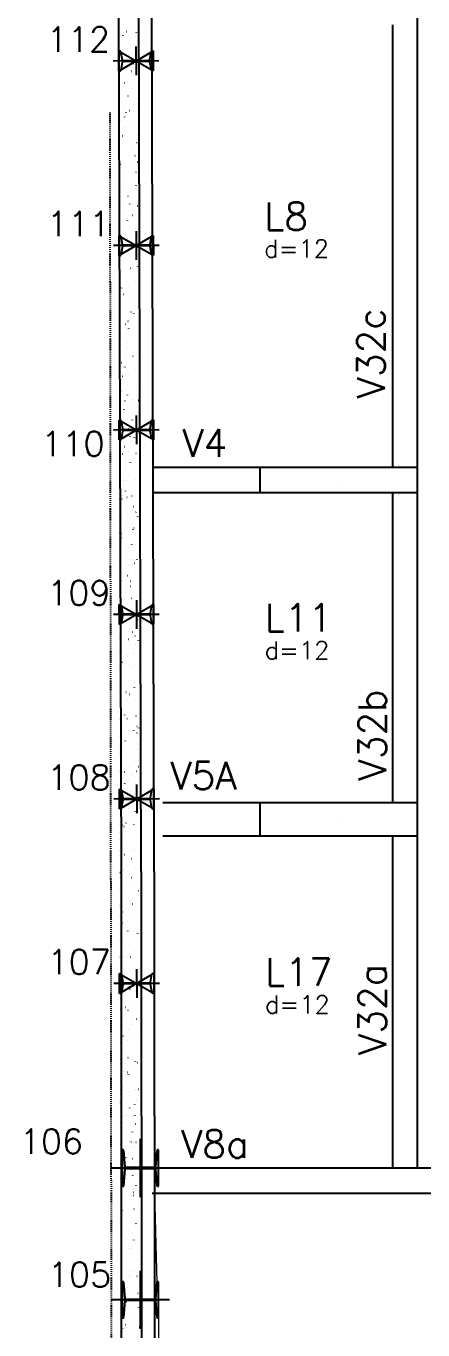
# Model space of a CAD drawing. Extents: x -40810 to 33675, y -2018 to 21213.
# Drawn here: x -11202 to -10900, y 11669 to 12658 of the extents above; entities that cross this region are included whole.
import ezdxf

# ---------------------------------------------------------------- set-up
doc = ezdxf.new("R2010")
doc.units = 0
doc.linetypes.add('ESTILO_TQS_0003', pattern=[1.5, 0.5, -0.4, 0.1, -0.5])
doc.layers.get('0').update_dxf_attribs({"color": 1, "lineweight": 9})
for name, color, linetype in [('1', 5, 'Continuous'), ('10', 7, 'Continuous'), ('13', 7, 'Continuous'), ('19', 5, 'Continuous'), ('24', 5, 'ESTILO_TQS_0003'), ('242', 3, 'Continuous'), ('3', 2, 'Continuous'), ('49', 20, 'Continuous'), ('51', 6, 'Continuous'), ('52', 21, 'Continuous'), ('8', 5, 'Continuous')]:
    doc.layers.add(name, color=color, linetype=linetype)
doc.styles.get("Standard").update_dxf_attribs({"font": 'romans.shx', "width": 0.8})

# ---------------------------------------------------------------- blocks, each defined once
blk = doc.blocks.new('_H9EFD498501-010')
for p, q in [((187.684765, 4143.407981), (187.684765, 4143.407981)), ((187.684765, 4143.407981), (187.684765, 4143.407981)), ((187.684765, 4143.407981), (187.684765, 4143.407981)), ((187.697225, 4135.731885), (187.697225, 4135.731885)), ((187.697225, 4135.731885), (187.697225, 4135.731885)), ((187.697225, 4135.731885), (187.697225, 4135.731885)), ((189.331765, 4139.299527), (189.341555, 4139.373885)), ((191.245375, 4139.195647), (191.291032, 4139.255148)), ((193.642373, 4142.319475), (193.68803, 4142.378977)), ((194.09123, 4143.687693), (194.166158, 4143.690965)), ((195.964445, 4143.76948), (196.039374, 4143.772751)), ((196.624915, 4137.711106), (196.698137, 4137.727339)), ((200.286025, 4138.522755), (200.359247, 4138.538988)), ((201.475152, 4141.498308), (201.484942, 4141.572666)), ((187.699105, 4134.574058), (187.699105, 4134.574058)), ((187.699105, 4134.574058), (187.699105, 4134.574058)), ((187.711412, 4126.991726), (187.711412, 4126.991726)), ((187.711412, 4126.991726), (187.711412, 4126.991726)), ((199.884364, 4129.415073), (199.894154, 4129.489432)), ((187.717396, 4123.305271), (187.717396, 4123.305271)), ((187.717396, 4123.305271), (187.717396, 4123.305271)), ((187.718142, 4122.845965), (187.718142, 4122.845965)), ((187.718142, 4122.845965), (187.718142, 4122.845965)), ((193.518206, 4123.55854), (193.593134, 4123.561811)), ((196.980802, 4124.899447), (197.054024, 4124.91568)), ((198.220155, 4116.774151), (198.229945, 4116.84851)), ((199.223404, 4117.967127), (199.269061, 4118.026629)), ((187.739059, 4109.960044), (187.739059, 4109.960044)), ((187.739059, 4109.960044), (187.739059, 4109.960044)), ((187.739059, 4109.960044), (187.739059, 4109.960044)), ((190.571382, 4106.691593), (190.617039, 4106.751095)), ((196.826406, 4114.843299), (196.872063, 4114.9028)), ((197.702799, 4112.168952), (197.776021, 4112.185185)), ((201.363909, 4112.980601), (201.437131, 4112.996834)), ((187.750028, 4103.202561), (187.750028, 4103.202561)), ((187.750028, 4103.202561), (187.750028, 4103.202561)), ((187.750028, 4103.202561), (187.750028, 4103.202561)), ((187.750332, 4103.015129), (187.750332, 4103.015129)), ((187.759976, 4097.074124), (187.759976, 4097.074124)), ((187.759976, 4097.074124), (187.759976, 4097.074124)), ((192.345753, 4103.403215), (192.420681, 4103.406486)), ((194.218968, 4103.485001), (194.293897, 4103.488273)), ((196.732157, 4105.47168), (196.741946, 4105.546038)), ((198.058686, 4099.357293), (198.131908, 4099.373526)), ((195.141369, 4093.388446), (195.151158, 4093.462804)), ((198.780683, 4086.626798), (198.853906, 4086.643031)), ((202.407437, 4090.490951), (202.453094, 4090.550452)), ((202.441793, 4087.438447), (202.515016, 4087.45468)), ((187.780893, 4084.188203), (187.780893, 4084.188203)), ((187.780893, 4084.188203), (187.780893, 4084.188203)), ((187.780893, 4084.188203), (187.780893, 4084.188203)), ((187.782659, 4083.099851), (187.782659, 4083.099851)), ((187.782659, 4083.099851), (187.782659, 4083.099851)), ((191.772729, 4083.274061), (191.847657, 4083.277333)), ((192.408531, 4077.460122), (192.454188, 4077.519624)), ((193.47716, 4080.747524), (193.486949, 4080.821882)), ((196.152414, 4082.339245), (196.198071, 4082.398747)), ((201.888092, 4083.715708), (201.963021, 4083.718979)), ((187.80156, 4071.4562), (187.80156, 4071.4562)), ((187.80156, 4071.4562), (187.80156, 4071.4562)), ((187.801809, 4071.302283), (187.801809, 4071.302283)), ((187.801809, 4071.302283), (187.801809, 4071.302283)), ((190.011533, 4074.336293), (190.05719, 4074.395795)), ((191.989161, 4069.445052), (191.99895, 4069.519411)), ((199.13657, 4073.815138), (199.209792, 4073.831371)), ((187.815291, 4062.997141), (187.815291, 4062.997141)), ((187.815291, 4062.997141), (187.815291, 4062.997141)), ((187.815291, 4062.997141), (187.815291, 4062.997141)), ((187.822726, 4058.416362), (187.822726, 4058.416362)), ((187.822726, 4058.416362), (187.822726, 4058.416362)), ((187.822726, 4058.416362), (187.822726, 4058.416362)), ((190.398373, 4057.361818), (190.408163, 4057.436177)), ((190.600276, 4063.118736), (190.675204, 4063.122008)), ((192.473491, 4063.200523), (192.54842, 4063.203794)), ((199.858568, 4061.084644), (199.93179, 4061.100877)), ((201.315068, 4063.586554), (201.389997, 4063.589826)), ((201.733445, 4057.986897), (201.779102, 4058.046399)), ((202.54176, 4059.560599), (202.551549, 4059.634957)), ((195.592564, 4049.983945), (195.638221, 4050.043447)), ((197.989562, 4053.107774), (198.035219, 4053.167276)), ((200.214454, 4048.272984), (200.287676, 4048.289217)), ((200.950972, 4047.477365), (200.960761, 4047.551723)), ((187.843643, 4045.530442), (187.843643, 4045.530442)), ((187.843643, 4045.530442), (187.843643, 4045.530442)), ((187.847922, 4042.894431), (187.847922, 4042.894431)), ((187.847922, 4042.894431), (187.847922, 4042.894431)), ((187.852787, 4039.897272), (187.852787, 4039.897272)), ((187.855787, 4038.048962), (187.855787, 4038.048962)), ((188.734164, 4044.720896), (188.743954, 4044.795255)), ((189.33754, 4041.83224), (189.383198, 4041.891741)), ((190.027252, 4042.989583), (190.10218, 4042.992854)), ((200.142615, 4043.431229), (200.217544, 4043.434501)), ((202.01583, 4043.513016), (202.090759, 4043.516287)), ((187.86456, 4032.644521), (187.86456, 4032.644521)), ((187.86456, 4032.644521), (187.86456, 4032.644521)), ((187.86456, 4032.644521), (187.86456, 4032.644521)), ((199.286763, 4034.836443), (199.296552, 4034.910801)), ((200.936452, 4035.54249), (201.009674, 4035.558723)), ((187.880553, 4022.791721), (187.880553, 4022.791721)), ((187.880553, 4022.791721), (187.880553, 4022.791721)), ((187.880553, 4022.791721), (187.880553, 4022.791721)), ((187.885477, 4019.7586), (187.885477, 4019.7586)), ((188.112342, 4019.808895), (188.185564, 4019.825128)), ((188.854799, 4022.834258), (188.929727, 4022.837529)), ((190.728014, 4022.916044), (190.802943, 4022.919316)), ((194.918572, 4017.479892), (194.964229, 4017.539393)), ((197.798764, 4023.533971), (197.808554, 4023.60833)), ((199.569591, 4023.302076), (199.644519, 4023.305347)), ((201.173595, 4025.631597), (201.219253, 4025.691099)), ((201.292338, 4022.73083), (201.36556, 4022.747063)), ((187.904015, 4008.338343), (187.904015, 4008.338343)), ((187.904015, 4008.338343), (187.904015, 4008.338343)), ((187.906394, 4006.87268), (187.906394, 4006.87268)), ((187.906394, 4006.87268), (187.906394, 4006.87268)), ((187.906394, 4006.87268), (187.906394, 4006.87268)), ((188.777691, 4009.47694), (188.823348, 4009.536442)), ((191.174689, 4012.600769), (191.220346, 4012.66027)), ((196.207976, 4011.450737), (196.217766, 4011.525095)), ((202.014336, 4010.000335), (202.087558, 4010.016568)), ((187.913185, 4002.689011), (187.913185, 4002.689011)), ((187.913185, 4002.689011), (187.913185, 4002.689011)), ((188.281775, 4002.705104), (188.356703, 4002.708376)), ((194.543767, 3998.809815), (194.553557, 3998.884173)), ((198.397138, 4003.146751), (198.472067, 4003.150022)), ((200.270353, 4003.228537), (200.345282, 4003.231808)), ((202.370222, 3997.188676), (202.443445, 3997.204909)), ((187.927311, 3993.986759), (187.927311, 3993.986759)), ((189.190226, 3994.266741), (189.263448, 3994.282974)), ((193.055769, 3987.507344), (193.065558, 3987.581702)), ((196.75572, 3988.248421), (196.801377, 3988.307922)), ((200.499603, 3993.127544), (200.54526, 3993.187045)), ((187.945816, 3982.586301), (187.945816, 3982.586301)), ((187.948227, 3981.100839), (187.948227, 3981.100839)), ((187.948227, 3981.100839), (187.948227, 3981.100839)), ((187.948227, 3981.100839), (187.948227, 3981.100839)), ((188.982537, 3982.631566), (189.057466, 3982.634837)), ((194.358722, 3985.124592), (194.404379, 3985.184094)), ((197.824114, 3983.017597), (197.899042, 3983.020869)), ((187.955242, 3976.779414), (187.955242, 3976.779414)), ((187.969144, 3968.214918), (187.969144, 3968.214918)), ((188.103698, 3976.972886), (188.149356, 3977.032388)), ((190.26811, 3968.724587), (190.341333, 3968.74082)), ((191.464981, 3975.424109), (191.47477, 3975.498468)), ((187.978448, 3962.483591), (187.978448, 3962.483591)), ((187.978448, 3962.483591), (187.978448, 3962.483591)), ((187.978448, 3962.483591), (187.978448, 3962.483591)), ((189.800772, 3962.783187), (189.810561, 3962.857546)), ((196.651661, 3962.862272), (196.726589, 3962.865544)), ((198.524876, 3962.944058), (198.599805, 3962.94733)), ((199.939753, 3960.772244), (199.985411, 3960.831746)), ((202.01758, 3965.539656), (202.027369, 3965.614014)), ((202.336752, 3963.896073), (202.382409, 3963.955574)), ((187.990061, 3955.328998), (187.990061, 3955.328998)), ((187.990061, 3955.328998), (187.990061, 3955.328998)), ((187.990061, 3955.328998), (187.990061, 3955.328998)), ((188.000162, 3949.106199), (188.000162, 3949.106199)), ((188.000162, 3949.106199), (188.000162, 3949.106199)), ((188.000162, 3949.106199), (188.000162, 3949.106199)), ((188.312773, 3951.480716), (188.322563, 3951.555074)), ((189.940847, 3947.741415), (189.986504, 3947.800917)), ((193.68473, 3952.620538), (193.730387, 3952.68004)), ((200.353371, 3952.898734), (200.36316, 3952.973092)), ((188.00647, 3945.220486), (188.00647, 3945.220486)), ((188.00647, 3945.220486), (188.00647, 3945.220486)), ((188.00647, 3945.220486), (188.00647, 3945.220486)), ((188.010978, 3942.443077), (188.010978, 3942.443077)), ((188.011079, 3942.380881), (188.011079, 3942.380881)), ((188.011079, 3942.380881), (188.011079, 3942.380881)), ((191.345995, 3943.182433), (191.419217, 3943.198666)), ((196.078637, 3942.733119), (196.153565, 3942.73639)), ((198.865372, 3941.596263), (198.875162, 3941.670621)), ((188.031895, 3929.557157), (188.031895, 3929.557157)), ((188.031895, 3929.557157), (188.031895, 3929.557157)), ((188.040771, 3929.559125), (188.113993, 3929.575358)), ((197.274584, 3929.513028), (197.284374, 3929.587387)), ((199.265761, 3928.268191), (199.311418, 3928.327692)), ((188.04371, 3922.278171), (188.04371, 3922.278171)), ((188.04371, 3922.278171), (188.04371, 3922.278171)), ((188.04371, 3922.278171), (188.04371, 3922.278171)), ((193.12488, 3920.265239), (193.170537, 3920.32474)), ((194.906184, 3922.577794), (194.981112, 3922.581065)), ((195.521878, 3923.389067), (195.567535, 3923.448569)), ((196.779399, 3922.65958), (196.854328, 3922.662851)), ((188.052812, 3916.671236), (188.052812, 3916.671236)), ((188.052812, 3916.671236), (188.052812, 3916.671236)), ((188.052812, 3916.671236), (188.052812, 3916.671236)), ((188.057697, 3913.661557), (188.057697, 3913.661557)), ((188.057697, 3913.661557), (188.057697, 3913.661557)), ((188.762769, 3916.82863), (188.835991, 3916.844863)), ((192.423879, 3917.640278), (192.497101, 3917.656511)), ((195.610375, 3916.872106), (195.620165, 3916.946465)), ((188.073729, 3903.785316), (188.073729, 3903.785316)), ((188.073729, 3903.785316), (188.073729, 3903.785316)), ((188.076342, 3902.175462), (188.076342, 3902.175462)), ((188.076342, 3902.175462), (188.076342, 3902.175462)), ((189.118655, 3904.01697), (189.191878, 3904.033203)), ((194.122377, 3905.569635), (194.132166, 3905.643993)), ((194.33316, 3902.44864), (194.408088, 3902.451912)), ((201.10291, 3899.03672), (201.148567, 3899.096221)), ((188.094645, 3890.899395), (188.094645, 3890.899395)), ((188.094645, 3890.899395), (188.094645, 3890.899395)), ((188.094645, 3890.899395), (188.094645, 3890.899395)), ((189.840653, 3891.286476), (189.913875, 3891.302709)), ((192.531589, 3893.486401), (192.541378, 3893.560759)), ((193.501763, 3892.098124), (193.574985, 3892.114357)), ((198.705912, 3895.912891), (198.751569, 3895.972392)), ((188.108925, 3882.102629), (188.108925, 3882.102629)), ((188.108925, 3882.102629), (188.108925, 3882.102629)), ((188.108925, 3882.102629), (188.108925, 3882.102629)), ((188.108973, 3882.072752), (188.108973, 3882.072752)), ((188.108973, 3882.072752), (188.108973, 3882.072752)), ((188.108973, 3882.072752), (188.108973, 3882.072752)), ((188.707005, 3882.882062), (188.752662, 3882.941564)), ((190.196539, 3878.474816), (190.269762, 3878.491049)), ((190.86738, 3880.845479), (190.877169, 3880.919837)), ((192.450888, 3887.761185), (192.496545, 3887.820687)), ((193.160707, 3882.293315), (193.235635, 3882.296586)), ((195.033922, 3882.375101), (195.108851, 3882.378373)), ((188.115562, 3878.013475), (188.115562, 3878.013475)), ((188.115562, 3878.013475), (188.115562, 3878.013475)), ((189.379381, 3869.543007), (189.389171, 3869.617366)), ((201.419979, 3870.961025), (201.429768, 3871.035384)), ((188.136479, 3865.127554), (188.136479, 3865.127554)), ((188.136479, 3865.127554), (188.136479, 3865.127554)), ((188.136479, 3865.127554), (188.136479, 3865.127554)), ((188.141605, 3861.970042), (188.141605, 3861.970042)), ((188.141605, 3861.970042), (188.141605, 3861.970042)), ((188.144537, 3860.163435), (188.144537, 3860.163435)), ((188.144537, 3860.163435), (188.144537, 3860.163435)), ((188.144537, 3860.163435), (188.144537, 3860.163435)), ((190.918537, 3865.744321), (190.991759, 3865.760554)), ((192.587683, 3862.164162), (192.662611, 3862.167433)), ((194.288036, 3858.529714), (194.333694, 3858.589216)), ((194.579647, 3866.55597), (194.652869, 3866.572203)), ((198.031919, 3863.408837), (198.077576, 3863.468339)), ((199.93198, 3859.658554), (199.94177, 3859.732912)), ((202.703046, 3862.605808), (202.777975, 3862.609079)), ((188.157396, 3852.241634), (188.157396, 3852.241634)), ((188.157396, 3852.241634), (188.157396, 3852.241634)), ((188.160152, 3850.5437), (188.160152, 3850.5437)), ((188.160152, 3850.5437), (188.160152, 3850.5437)), ((191.274424, 3852.932662), (191.347646, 3852.948895)), ((191.891038, 3855.405885), (191.936695, 3855.465387)), ((188.174236, 3841.867332), (188.174236, 3841.867332)), ((188.174236, 3841.867332), (188.174236, 3841.867332)), ((188.174236, 3841.867332), (188.174236, 3841.867332)), ((188.178313, 3839.355713), (188.178313, 3839.355713)), ((188.178313, 3839.355713), (188.178313, 3839.355713)), ((188.178313, 3839.355713), (188.178313, 3839.355713)), ((191.41523, 3842.008836), (191.490158, 3842.012108)), ((191.996421, 3840.202167), (192.069643, 3840.2184)), ((193.288445, 3842.090623), (193.363374, 3842.093894)), ((195.657531, 3841.013816), (195.730753, 3841.030049)), ((198.341192, 3847.57532), (198.350982, 3847.649678)), ((202.130022, 3842.476654), (202.204951, 3842.479926)), ((196.676983, 3834.934398), (196.686773, 3835.008756)), ((197.47207, 3831.053537), (197.517727, 3831.113039)), ((199.869068, 3834.177366), (199.914725, 3834.236868)), ((188.19923, 3826.469792), (188.19923, 3826.469792)), ((188.19923, 3826.469792), (188.19923, 3826.469792)), ((188.206867, 3821.764622), (188.206867, 3821.764622)), ((188.206867, 3821.764622), (188.206867, 3821.764622)), ((188.21138, 3818.984771), (188.21138, 3818.984771)), ((190.842206, 3821.879683), (190.917134, 3821.882954)), ((191.217046, 3822.901832), (191.262703, 3822.961333)), ((192.352308, 3827.390508), (192.42553, 3827.406741)), ((195.188985, 3823.631926), (195.198774, 3823.706285)), ((200.957569, 3822.321329), (201.032498, 3822.324601)), ((202.830784, 3822.403116), (202.905713, 3822.406387)), ((188.220147, 3813.583872), (188.220147, 3813.583872)), ((188.220147, 3813.583872), (188.220147, 3813.583872)), ((188.220147, 3813.583872), (188.220147, 3813.583872)), ((193.074305, 3814.660013), (193.147528, 3814.676246)), ((193.598197, 3811.548692), (193.607986, 3811.62305)), ((196.735415, 3815.471662), (196.808638, 3815.487895)), ((188.239499, 3801.661912), (188.239499, 3801.661912)), ((188.239499, 3801.661912), (188.239499, 3801.661912)), ((188.239499, 3801.661912), (188.239499, 3801.661912)), ((188.241063, 3800.697951), (188.241063, 3800.697951)), ((188.241063, 3800.697951), (188.241063, 3800.697951)), ((189.669753, 3801.724358), (189.744681, 3801.727629)), ((191.542968, 3801.806144), (191.617897, 3801.809416)), ((193.430192, 3801.848353), (193.503414, 3801.864586)), ((200.384545, 3802.192176), (200.459474, 3802.195447)), ((203.053101, 3806.701189), (203.05687, 3806.706102)), ((190.657196, 3790.546532), (190.702853, 3790.606034)), ((191.933988, 3798.90777), (191.943777, 3798.982128)), ((193.054194, 3793.670361), (193.099852, 3793.729862)), ((196.798077, 3798.549484), (196.843734, 3798.608985)), ((197.8133, 3789.929507), (197.886522, 3789.94574)), ((188.26198, 3787.812031), (188.26198, 3787.812031)), ((188.26198, 3787.812031), (188.26198, 3787.812031)), ((188.26198, 3787.812031), (188.26198, 3787.812031)), ((188.262607, 3787.425843), (188.262607, 3787.425843)), ((188.262607, 3787.425843), (188.262607, 3787.425843)), ((188.27213, 3781.559202), (188.27213, 3781.559202)), ((188.27213, 3781.559202), (188.27213, 3781.559202)), ((189.096729, 3781.595204), (189.171657, 3781.598476)), ((190.445989, 3787.605299), (190.455779, 3787.679657)), ((194.15219, 3789.117859), (194.225412, 3789.134092)), ((199.212092, 3782.036851), (199.287021, 3782.040122)), ((201.085307, 3782.118637), (201.160236, 3782.121909)), ((202.486587, 3789.023317), (202.496376, 3789.097675)), ((188.282897, 3774.92611), (188.282897, 3774.92611)), ((188.282897, 3774.92611), (188.282897, 3774.92611)), ((188.288912, 3771.220671), (188.288912, 3771.220671)), ((188.288912, 3771.220671), (188.288912, 3771.220671)), ((188.855201, 3775.522064), (188.864991, 3775.596423)), ((194.508076, 3776.306199), (194.581298, 3776.322432)), ((200.998588, 3777.720845), (201.008377, 3777.795204)), ((202.379109, 3774.197136), (202.424766, 3774.256637)), ((188.303814, 3762.04019), (188.303814, 3762.04019)), ((188.303814, 3762.04019), (188.303814, 3762.04019)), ((188.303814, 3762.04019), (188.303814, 3762.04019)), ((188.304762, 3761.456492), (188.304762, 3761.456492)), ((189.797491, 3761.521666), (189.87242, 3761.524937)), ((195.230074, 3763.575705), (195.303296, 3763.591938)), ((196.238228, 3766.194184), (196.283885, 3766.253686)), ((198.635226, 3769.318013), (198.680883, 3769.377514)), ((198.639068, 3761.907697), (198.713996, 3761.910969)), ((198.891184, 3764.387353), (198.964406, 3764.403586)), ((199.4078, 3765.637611), (199.417589, 3765.711969)), ((188.313835, 3755.866914), (188.313835, 3755.866914)), ((189.983204, 3758.042478), (190.028861, 3758.10198)), ((195.58596, 3750.764045), (195.659182, 3750.780278)), ((197.743591, 3752.996689), (197.753381, 3753.071047)), ((188.324731, 3749.154269), (188.324731, 3749.154269)), ((188.324731, 3749.154269), (188.324731, 3749.154269)), ((188.337393, 3741.353782), (188.337393, 3741.353782)), ((188.337393, 3741.353782), (188.337393, 3741.353782)), ((188.337393, 3741.353782), (188.337393, 3741.353782)), ((196.255592, 3741.694218), (196.265382, 3741.768576)), ((197.466615, 3741.752372), (197.541543, 3741.755644)), ((199.33983, 3741.834159), (199.414759, 3741.83743)), ((201.819259, 3741.841836), (201.864916, 3741.901338)), ((188.345648, 3736.268349), (188.345648, 3736.268349)), ((188.345648, 3736.268349), (188.345648, 3736.268349)), ((188.345648, 3736.268349), (188.345648, 3736.268349)), ((195.564235, 3733.690131), (195.609892, 3733.749632)), ((196.307958, 3738.03355), (196.38118, 3738.049783)), ((199.969068, 3738.845199), (200.04229, 3738.861432)), ((188.365062, 3724.307986), (188.365062, 3724.307986)), ((188.365062, 3724.307986), (188.365062, 3724.307986)), ((188.366565, 3723.382428), (188.366565, 3723.382428)), ((188.366565, 3723.382428), (188.366565, 3723.382428)), ((188.370024, 3721.251072), (188.370024, 3721.251072)), ((188.370024, 3721.251072), (188.370024, 3721.251072)), ((189.423354, 3725.687179), (189.469012, 3725.74668)), ((191.820353, 3728.811007), (191.86601, 3728.870509)), ((194.664804, 3729.610983), (194.674594, 3729.685342)), ((196.663844, 3725.221891), (196.737067, 3725.238124)), ((196.893591, 3721.623219), (196.968519, 3721.62649)), ((188.387482, 3710.496508), (188.387482, 3710.496508)), ((188.387482, 3710.496508), (188.387482, 3710.496508)), ((188.387482, 3710.496508), (188.387482, 3710.496508)), ((193.000596, 3716.970061), (193.010385, 3717.04442)), ((197.385842, 3712.491396), (197.459064, 3712.507629)), ((201.046952, 3713.303045), (201.120174, 3713.319278)), ((188.402656, 3701.148362), (188.402656, 3701.148362)), ((188.402656, 3701.148362), (188.402656, 3701.148362)), ((188.402656, 3701.148362), (188.402656, 3701.148362)), ((191.512597, 3705.66759), (191.522386, 3705.741948)), ((195.004386, 3701.334831), (195.050043, 3701.394332)), ((195.721138, 3701.467894), (195.796066, 3701.471165)), ((197.401384, 3704.458659), (197.447041, 3704.518161)), ((197.594353, 3701.54968), (197.669282, 3701.552952)), ((201.145267, 3709.337783), (201.190924, 3709.397284)), ((188.408398, 3697.610587), (188.408398, 3697.610587)), ((188.408398, 3697.610587), (188.408398, 3697.610587)), ((188.41629, 3692.749057), (188.41629, 3692.749057)), ((188.749362, 3693.183125), (188.795019, 3693.242627)), ((189.921809, 3693.584356), (189.931598, 3693.658714)), ((197.741729, 3699.679737), (197.814951, 3699.69597)), ((202.065196, 3695.783136), (202.074985, 3695.857495)), ((188.429315, 3684.724667), (188.429315, 3684.724667)), ((188.429315, 3684.724667), (188.429315, 3684.724667)), ((188.429315, 3684.724667), (188.429315, 3684.724667)), ((188.433287, 3682.277908), (188.433287, 3682.277908)), ((188.433287, 3682.277908), (188.433287, 3682.277908)), ((188.435287, 3681.045652), (188.435287, 3681.045652)), ((188.435287, 3681.045652), (188.435287, 3681.045652)), ((195.148114, 3681.33874), (195.223042, 3681.342012)), ((198.463726, 3686.949242), (198.536948, 3686.965475)), ((200.474408, 3683.699902), (200.484197, 3683.774261)), ((202.124836, 3687.760891), (202.198058, 3687.777123)), ((188.450232, 3671.838746), (188.450232, 3671.838746)), ((188.450232, 3671.838746), (188.450232, 3671.838746)), ((198.810199, 3671.05898), (198.819988, 3671.133339)), ((198.819613, 3674.137582), (198.892835, 3674.153815)), ((200.585417, 3676.982483), (200.631074, 3677.041984)), ((202.982415, 3680.106312), (203.028072, 3680.165813)), ((188.467517, 3661.190128), (188.467517, 3661.190128)), ((188.467517, 3661.190128), (188.467517, 3661.190128)), ((188.467517, 3661.190128), (188.467517, 3661.190128)), ((188.467919, 3660.942942), (188.467919, 3660.942942)), ((188.467919, 3660.942942), (188.467919, 3660.942942)), ((188.467919, 3660.942942), (188.467919, 3660.942942)), ((190.586511, 3663.951654), (190.632168, 3664.011156)), ((193.975661, 3661.183415), (194.050589, 3661.186687)), ((194.330393, 3668.830777), (194.37605, 3668.890279)), ((195.848876, 3661.265202), (195.923805, 3661.268473)), ((199.54161, 3661.407088), (199.614832, 3661.423321)), ((203.20272, 3662.218736), (203.25298, 3662.229879)), ((188.471149, 3658.952826), (188.471149, 3658.952826)), ((188.471149, 3658.952826), (188.471149, 3658.952826)), ((188.471149, 3658.952826), (188.471149, 3658.952826)), ((197.3222, 3659.756509), (197.33199, 3659.830867)), ((188.492066, 3646.066905), (188.492066, 3646.066905)), ((188.492066, 3646.066905), (188.492066, 3646.066905)), ((188.50055, 3640.840232), (188.50055, 3640.840232)), ((188.50055, 3640.840232), (188.50055, 3640.840232)), ((193.402637, 3641.054262), (193.477565, 3641.057533)), ((195.731412, 3647.673275), (195.741202, 3647.747633)), ((199.897497, 3648.595428), (199.970719, 3648.611661)), ((199.911425, 3644.478429), (199.957082, 3644.537931)), ((188.512983, 3633.180984), (188.512983, 3633.180984)), ((188.512983, 3633.180984), (188.512983, 3633.180984)), ((188.512983, 3633.180984), (188.512983, 3633.180984)), ((193.770544, 3636.475477), (193.816201, 3636.534979)), ((194.067203, 3635.032353), (194.076993, 3635.106711)), ((196.167542, 3639.599306), (196.213199, 3639.658808)), ((200.619494, 3635.864934), (200.692717, 3635.881167)), ((188.518745, 3629.6312), (188.518745, 3629.6312)), ((188.518745, 3629.6312), (188.518745, 3629.6312)), ((192.579205, 3623.729881), (192.588994, 3623.80424)), ((200.975381, 3623.053274), (201.048603, 3623.069507)), ((202.944976, 3621.366755), (203.019905, 3621.370026)), ((188.533181, 3620.737522), (188.533181, 3620.737522)), ((188.533181, 3620.737522), (188.533181, 3620.737522)), ((188.533181, 3620.737522), (188.533181, 3620.737522)), ((188.5339, 3620.295064), (188.5339, 3620.295064)), ((188.5339, 3620.295064), (188.5339, 3620.295064)), ((190.988417, 3611.646647), (190.998206, 3611.721005)), ((192.230184, 3620.898937), (192.305112, 3620.902208)), ((194.103399, 3620.980723), (194.178328, 3620.983994)), ((199.351575, 3612.123129), (199.397232, 3612.182631)), ((201.748573, 3615.246958), (201.79423, 3615.30646)), ((203.131804, 3613.845428), (203.141593, 3613.919786)), ((188.554816, 3607.409143), (188.554816, 3607.409143)), ((188.554816, 3607.409143), (188.554816, 3607.409143)), ((188.554816, 3607.409143), (188.554816, 3607.409143)), ((193.096551, 3603.971424), (193.142209, 3604.030925)), ((201.541016, 3601.762194), (201.550805, 3601.836552)), ((201.697379, 3610.322779), (201.770601, 3610.339012)), ((201.772523, 3601.211429), (201.847452, 3601.214701)), ((188.565813, 3600.634812), (188.565813, 3600.634812)), ((188.565813, 3600.634812), (188.565813, 3600.634812)), ((188.569972, 3598.072271), (188.569972, 3598.072271)), ((188.569972, 3598.072271), (188.569972, 3598.072271)), ((188.569972, 3598.072271), (188.569972, 3598.072271)), ((188.575733, 3594.523223), (188.575733, 3594.523223)), ((188.577662, 3593.335144), (188.577662, 3593.335144)), ((188.873269, 3594.589185), (188.946491, 3594.605418)), ((189.324208, 3599.005725), (189.333997, 3599.080083)), ((189.352669, 3599.092301), (189.398326, 3599.151802)), ((191.65716, 3600.769783), (191.732088, 3600.773055)), ((202.053265, 3597.51112), (202.126487, 3597.527353)), ((188.59665, 3581.637302), (188.59665, 3581.637302)), ((188.59665, 3581.637302), (188.59665, 3581.637302)), ((188.59665, 3581.637302), (188.59665, 3581.637302)), ((199.876807, 3589.121272), (199.886596, 3589.19563)), ((202.775263, 3584.780625), (202.848485, 3584.796858)), ((188.598444, 3580.532102), (188.598444, 3580.532102)), ((188.598444, 3580.532102), (188.598444, 3580.532102)), ((188.598444, 3580.532102), (188.598444, 3580.532102)), ((190.484707, 3580.614458), (190.559635, 3580.61773)), ((192.357922, 3580.696244), (192.432851, 3580.699516)), ((192.536702, 3571.616124), (192.582359, 3571.675626)), ((194.9337, 3574.739953), (194.979357, 3574.799454)), ((198.388808, 3577.8188), (198.398598, 3577.893158)), ((198.677583, 3579.619076), (198.72324, 3579.678577)), ((201.199499, 3581.082276), (201.274428, 3581.085547)), ((203.131149, 3571.968966), (203.204372, 3571.985199)), ((188.617567, 3568.751382), (188.617567, 3568.751382)), ((188.6212, 3566.513342), (188.6212, 3566.513342)), ((188.6212, 3566.513342), (188.6212, 3566.513342)), ((189.951153, 3569.047031), (190.024375, 3569.063264)), ((196.79802, 3565.735566), (196.80781, 3565.809924)), ((188.631075, 3560.429392), (188.631075, 3560.429392)), ((188.631075, 3560.429392), (188.631075, 3560.429392)), ((188.638484, 3555.865461), (188.638484, 3555.865461)), ((188.638484, 3555.865461), (188.638484, 3555.865461)), ((188.638484, 3555.865461), (188.638484, 3555.865461)), ((189.911683, 3560.485305), (189.986611, 3560.488576)), ((195.133811, 3553.094644), (195.143601, 3553.169002)), ((200.027046, 3560.926951), (200.101975, 3560.930222)), ((201.900261, 3561.008737), (201.97519, 3561.012009)), ((188.659401, 3542.979541), (188.659401, 3542.979541)), ((191.029037, 3543.504877), (191.10226, 3543.52111)), ((193.645813, 3541.792172), (193.655602, 3541.866531)), ((198.117733, 3547.263776), (198.16339, 3547.323278)), ((200.514731, 3550.387605), (200.560388, 3550.447106)), ((188.663707, 3540.326682), (188.663707, 3540.326682)), ((188.663707, 3540.326682), (188.663707, 3540.326682)), ((188.663707, 3540.326682), (188.663707, 3540.326682)), ((188.672427, 3534.954414), (188.672427, 3534.954414)), ((188.73923, 3540.32998), (188.814158, 3540.333251)), ((190.612445, 3540.411766), (190.687374, 3540.415037)), ((191.862709, 3539.11207), (191.908367, 3539.171572)), ((199.454022, 3540.797798), (199.528951, 3540.801069)), ((188.680318, 3530.09362), (188.680318, 3530.09362)), ((188.680318, 3530.09362), (188.680318, 3530.09362)), ((188.680318, 3530.09362), (188.680318, 3530.09362)), ((192.055025, 3529.708938), (192.064814, 3529.783297)), ((188.696338, 3520.223972), (188.696338, 3520.223972)), ((188.696338, 3520.223972), (188.696338, 3520.223972)), ((188.696338, 3520.223972), (188.696338, 3520.223972)), ((188.701234, 3517.2077), (188.701234, 3517.2077)), ((190.390816, 3517.068016), (190.400605, 3517.142375)), ((192.106922, 3517.962722), (192.180144, 3517.978955)), ((197.443741, 3514.759723), (197.489398, 3514.819224)), ((198.281569, 3520.642472), (198.356498, 3520.645744)), ((200.154784, 3520.724259), (200.229713, 3520.72753)), ((202.607624, 3519.824485), (202.617413, 3519.898843)), ((188.722037, 3504.392381), (188.722037, 3504.392381)), ((188.722037, 3504.392381), (188.722037, 3504.392381)), ((188.722037, 3504.392381), (188.722037, 3504.392381)), ((188.722151, 3504.321779), (188.722151, 3504.321779)), ((188.722151, 3504.321779), (188.722151, 3504.321779)), ((188.723655, 3503.395485), (188.723655, 3503.395485)), ((188.723655, 3503.395485), (188.723655, 3503.395485)), ((188.801698, 3504.339414), (188.87492, 3504.355647)), ((188.902817, 3505.765545), (188.912607, 3505.839903)), ((191.30286, 3506.756771), (191.348517, 3506.816272)), ((193.699858, 3509.880599), (193.745515, 3509.940101)), ((200.943415, 3507.183563), (200.953204, 3507.257921)), ((188.72897, 3500.121262), (188.72897, 3500.121262)), ((188.866968, 3500.127287), (188.941897, 3500.130559)), ((193.184806, 3492.420568), (193.258028, 3492.436801)), ((197.708545, 3500.513319), (197.783473, 3500.51659)), ((199.455416, 3495.881091), (199.465206, 3495.95545)), ((188.743068, 3491.435859), (188.743068, 3491.435859)), ((188.743068, 3491.435859), (188.743068, 3491.435859)), ((188.743068, 3491.435859), (188.743068, 3491.435859)), ((189.523696, 3491.60892), (189.596918, 3491.625153)), ((197.864628, 3483.797857), (197.874418, 3483.872215)), ((199.280889, 3485.528252), (199.326546, 3485.587753)), ((203.024772, 3490.407375), (203.070429, 3490.466876)), ((188.761601, 3480.018552), (188.761601, 3480.018552)), ((188.761601, 3480.018552), (188.761601, 3480.018552)), ((188.761601, 3480.018552), (188.761601, 3480.018552)), ((188.763985, 3478.549938), (188.763985, 3478.549938)), ((188.763985, 3478.549938), (188.763985, 3478.549938)), ((189.879582, 3478.79726), (189.952804, 3478.813493)), ((190.628868, 3474.252717), (190.674525, 3474.312219)), ((196.536092, 3480.357994), (196.61102, 3480.361265)), ((196.883891, 3482.404423), (196.929548, 3482.463924)), ((198.409307, 3480.43978), (198.484236, 3480.443052)), ((188.774882, 3471.836557), (188.774882, 3471.836557)), ((188.784902, 3465.664018), (188.784902, 3465.664018)), ((188.784902, 3465.664018), (188.784902, 3465.664018)), ((188.784902, 3465.664018), (188.784902, 3465.664018)), ((190.60158, 3466.066765), (190.674802, 3466.082998)), ((194.26269, 3466.878414), (194.335912, 3466.894647)), ((196.200419, 3471.156935), (196.210209, 3471.231294)), ((188.794232, 3459.915842), (188.794232, 3459.915842)), ((188.794232, 3459.915842), (188.794232, 3459.915842)), ((190.957466, 3453.255106), (191.030689, 3453.271339)), ((194.712421, 3459.854464), (194.72221, 3459.928822)), ((195.963068, 3460.22884), (196.037996, 3460.232112)), ((202.464923, 3458.052075), (202.51058, 3458.111576)), ((188.805819, 3452.778097), (188.805819, 3452.778097)), ((188.805819, 3452.778097), (188.805819, 3452.778097)), ((192.466016, 3445.021246), (192.511673, 3445.080748)), ((193.121633, 3447.771229), (193.131422, 3447.845588)), ((196.209899, 3449.900369), (196.255556, 3449.959871)), ((188.82611, 3440.277628), (188.82611, 3440.277628)), ((188.82611, 3440.277628), (188.82611, 3440.277628)), ((188.826736, 3439.892177), (188.826736, 3439.892177)), ((188.826736, 3439.892177), (188.826736, 3439.892177)), ((188.826736, 3439.892177), (188.826736, 3439.892177)), ((188.826864, 3439.813132), (188.826864, 3439.813132)), ((188.826864, 3439.813132), (188.826864, 3439.813132)), ((188.826864, 3439.813132), (188.826864, 3439.813132)), ((190.069018, 3441.897417), (190.114675, 3441.956919)), ((191.457424, 3435.130308), (191.467213, 3435.204666)), ((191.679464, 3440.524611), (191.752686, 3440.540844)), ((194.790615, 3440.073515), (194.865543, 3440.076787)), ((195.340574, 3441.33626), (195.413796, 3441.352493)), ((196.66383, 3440.155302), (196.738759, 3440.158573)), ((188.847652, 3427.006256), (188.847652, 3427.006256)), ((188.847652, 3427.006256), (188.847652, 3427.006256)), ((189.969425, 3423.827836), (189.979214, 3423.902194)), ((192.035351, 3427.712952), (192.108573, 3427.729185)), ((201.79093, 3425.548021), (201.836587, 3425.607523)), ((202.010022, 3425.245854), (202.019812, 3425.320212)), ((188.859495, 3419.710422), (188.859495, 3419.710422)), ((188.859495, 3419.710422), (188.859495, 3419.710422)), ((188.866412, 3415.449617), (188.866412, 3415.449617)), ((188.866412, 3415.449617), (188.866412, 3415.449617)), ((188.866412, 3415.449617), (188.866412, 3415.449617)), ((188.868569, 3414.120335), (188.868569, 3414.120335)), ((188.868569, 3414.120335), (188.868569, 3414.120335)), ((188.868569, 3414.120335), (188.868569, 3414.120335)), ((192.757348, 3414.982457), (192.83057, 3414.99869)), ((194.217591, 3419.944362), (194.292519, 3419.947633)), ((195.650049, 3417.545069), (195.695706, 3417.604571)), ((196.418458, 3415.794106), (196.49168, 3415.810338)), ((198.047047, 3420.668898), (198.092705, 3420.7284)), ((200.522024, 3413.943383), (200.531813, 3414.017741)), ((188.877337, 3408.718699), (188.877337, 3408.718699)), ((189.395026, 3409.393364), (189.440683, 3409.452865)), ((188.889486, 3401.234415), (188.889486, 3401.234415)), ((188.889486, 3401.234415), (188.889486, 3401.234415)), ((188.892127, 3399.607712), (188.892127, 3399.607712)), ((188.892127, 3399.607712), (188.892127, 3399.607712)), ((188.892127, 3399.607712), (188.892127, 3399.607712)), ((193.045138, 3399.789037), (193.120066, 3399.792308)), ((193.113235, 3402.170797), (193.186457, 3402.18703)), ((194.918353, 3399.870823), (194.993282, 3399.874095)), ((198.931236, 3401.860148), (198.941025, 3401.934507)), ((188.910403, 3388.348494), (188.910403, 3388.348494)), ((188.910403, 3388.348494), (188.910403, 3388.348494)), ((188.910403, 3388.348494), (188.910403, 3388.348494)), ((193.835232, 3389.440303), (193.908454, 3389.456536)), ((194.976057, 3385.041016), (195.021714, 3385.100517)), ((197.267027, 3389.219226), (197.276816, 3389.293585)), ((197.496342, 3390.251951), (197.569565, 3390.268184)), ((201.231081, 3393.192721), (201.276738, 3393.252223)), ((188.924758, 3379.505002), (188.924758, 3379.505002)), ((188.924758, 3379.505002), (188.924758, 3379.505002)), ((188.928565, 3377.159771), (188.928565, 3377.159771)), ((188.928565, 3377.159771), (188.928565, 3377.159771)), ((188.928565, 3377.159771), (188.928565, 3377.159771)), ((188.93132, 3375.462574), (188.93132, 3375.462574)), ((188.93132, 3375.462574), (188.93132, 3375.462574)), ((191.232174, 3380.161893), (191.277831, 3380.221394)), ((192.472114, 3379.659883), (192.547042, 3379.663155)), ((194.191119, 3376.628643), (194.264341, 3376.644876)), ((195.779028, 3377.916755), (195.788818, 3377.991113)), ((202.587477, 3380.10153), (202.662406, 3380.104801)), ((194.18824, 3365.833521), (194.19803, 3365.907879)), ((194.913116, 3363.898149), (194.986339, 3363.914382)), ((198.574226, 3364.709797), (198.647449, 3364.72603)), ((188.952237, 3362.576653), (188.952237, 3362.576653)), ((188.952237, 3362.576653), (188.952237, 3362.576653)), ((188.952237, 3362.576653), (188.952237, 3362.576653)), ((188.957389, 3359.402293), (188.957389, 3359.402293)), ((188.957389, 3359.402293), (188.957389, 3359.402293)), ((188.957389, 3359.402293), (188.957389, 3359.402293)), ((191.299661, 3359.504558), (191.374589, 3359.50783)), ((193.172876, 3359.586345), (193.247805, 3359.589616)), ((196.813205, 3355.809545), (196.858863, 3355.869046)), ((200.557088, 3360.688668), (200.602745, 3360.748169)), ((202.014453, 3359.972376), (202.089382, 3359.975648)), ((188.973154, 3349.690733), (188.973154, 3349.690733)), ((188.973154, 3349.690733), (188.973154, 3349.690733)), ((188.979792, 3345.600842), (188.979792, 3345.600842)), ((188.979792, 3345.600842), (188.979792, 3345.600842)), ((192.524031, 3353.192599), (192.533821, 3353.266957)), ((194.416207, 3352.685716), (194.461864, 3352.745218)), ((195.269003, 3351.086489), (195.342225, 3351.102722)), ((188.990021, 3339.299583), (188.990021, 3339.299583)), ((188.990021, 3339.299583), (188.990021, 3339.299583)), ((188.99407, 3336.804812), (188.99407, 3336.804812)), ((188.99407, 3336.804812), (188.99407, 3336.804812)), ((188.99407, 3336.804812), (188.99407, 3336.804812)), ((190.726637, 3339.375405), (190.801565, 3339.378676)), ((191.036033, 3341.890127), (191.045822, 3341.964486)), ((195.991001, 3338.355994), (196.064223, 3338.372227)), ((199.652111, 3339.167643), (199.725333, 3339.183876)), ((200.842, 3339.817051), (200.916929, 3339.820323)), ((202.715215, 3339.898837), (202.790144, 3339.902109)), ((203.07663, 3343.308145), (203.08642, 3343.382504)), ((189.010786, 3326.506853), (189.010786, 3326.506853)), ((189.010786, 3326.506853), (189.010786, 3326.506853)), ((189.445245, 3329.806893), (189.455034, 3329.881251)), ((196.346887, 3325.544335), (196.420109, 3325.560568)), ((199.997239, 3328.333368), (200.042896, 3328.39287)), ((201.588632, 3332.005674), (201.598421, 3332.080032)), ((202.394237, 3331.457197), (202.439894, 3331.516698)), ((189.014987, 3323.918892), (189.014987, 3323.918892)), ((189.014987, 3323.918892), (189.014987, 3323.918892)), ((189.022652, 3319.196873), (189.022652, 3319.196873)), ((189.022652, 3319.196873), (189.022652, 3319.196873)), ((189.022652, 3319.196873), (189.022652, 3319.196873)), ((189.554184, 3319.22008), (189.629112, 3319.223351)), ((189.998332, 3315.302539), (190.043989, 3315.362041)), ((191.427399, 3319.301866), (191.502328, 3319.305138)), ((193.742215, 3320.181663), (193.787872, 3320.241164)), ((199.997844, 3319.92244), (200.007633, 3319.996798)), ((200.268976, 3319.687898), (200.343905, 3319.691169)), ((189.03102, 3314.041914), (189.03102, 3314.041914)), ((189.03102, 3314.041914), (189.03102, 3314.041914)), ((189.03102, 3314.041914), (189.03102, 3314.041914)), ((189.035904, 3311.032971), (189.035904, 3311.032971)), ((189.035904, 3311.032971), (189.035904, 3311.032971)), ((189.035904, 3311.032971), (189.035904, 3311.032971)), ((197.068885, 3312.81384), (197.142107, 3312.830073)), ((198.333635, 3307.281518), (198.343424, 3307.355876)), ((200.729995, 3313.625489), (200.803217, 3313.641722)), ((189.055284, 3299.094163), (189.056088, 3299.094198)), ((189.055284, 3299.094163), (189.055284, 3299.094163)), ((189.055284, 3299.094163), (189.055284, 3299.094163)), ((189.056821, 3298.147051), (189.056821, 3298.147051)), ((189.056821, 3298.147051), (189.056821, 3298.147051)), ((196.845636, 3295.979046), (196.855426, 3296.053405)), ((197.424771, 3300.002181), (197.497994, 3300.018414)), ((199.096523, 3299.532573), (199.171452, 3299.535844)), ((199.323246, 3295.829315), (199.368903, 3295.888816)), ((200.969738, 3299.614359), (201.044667, 3299.61763)), ((189.077738, 3285.26113), (189.077738, 3285.26113)), ((189.077738, 3285.26113), (189.077738, 3285.26113)), ((189.077738, 3285.26113), (189.077738, 3285.26113)), ((193.182365, 3287.826363), (193.228023, 3287.885864)), ((195.579364, 3290.950191), (195.625021, 3291.009693)), ((198.146769, 3287.271686), (198.219991, 3287.287919)), ((201.807879, 3288.083334), (201.881101, 3288.099567)), ((189.082247, 3282.482985), (189.082247, 3282.482985)), ((189.082247, 3282.482985), (189.082247, 3282.482985)), ((189.087915, 3278.991453), (189.087915, 3278.991453)), ((189.681922, 3279.017388), (189.756851, 3279.020659)), ((195.254848, 3283.895812), (195.264638, 3283.97017)), ((198.523499, 3279.403419), (198.598427, 3279.406691)), ((189.098655, 3272.37521), (189.098655, 3272.37521)), ((189.098655, 3272.37521), (189.098655, 3272.37521)), ((193.590639, 3271.25489), (193.600429, 3271.329248)), ((198.502655, 3274.460026), (198.575878, 3274.476259)), ((201.160395, 3266.597844), (201.206052, 3266.657345)), ((189.119572, 3259.489289), (189.119572, 3259.489289)), ((189.119572, 3259.489289), (189.119572, 3259.489289)), ((189.119572, 3259.489289), (189.119572, 3259.489289)), ((189.120546, 3258.888743), (189.120546, 3258.888743)), ((189.120546, 3258.888743), (189.120546, 3258.888743)), ((189.120546, 3258.888743), (189.120546, 3258.888743)), ((192.102641, 3259.952419), (192.11243, 3260.026777)), ((192.508373, 3255.322309), (192.55403, 3255.381811)), ((197.351046, 3259.248094), (197.425975, 3259.251366)), ((198.763397, 3263.474015), (198.809054, 3263.533516)), ((199.224261, 3259.32988), (199.29919, 3259.333152)), ((199.224653, 3261.729532), (199.297875, 3261.745765)), ((202.885763, 3262.54118), (202.958985, 3262.557413)), ((189.133475, 3250.924056), (189.133475, 3250.924056)), ((189.140488, 3246.603369), (189.140488, 3246.603369)), ((189.140488, 3246.603369), (189.140488, 3246.603369)), ((190.511853, 3247.869184), (190.521642, 3247.943543)), ((199.58054, 3248.917872), (199.653762, 3248.934105)), ((202.65524, 3250.067965), (202.665029, 3250.142324)), ((189.153178, 3238.786033), (189.153178, 3238.786033)), ((189.153178, 3238.786033), (189.153178, 3238.786033)), ((189.155161, 3237.56409), (189.155161, 3237.56409)), ((189.155161, 3237.56409), (189.155161, 3237.56409)), ((196.778022, 3239.118941), (196.85295, 3239.122212)), ((200.302537, 3236.187377), (200.375759, 3236.20361)), ((201.064452, 3237.984731), (201.074241, 3238.059089)), ((189.161405, 3233.717448), (189.161405, 3233.717448)), ((189.161405, 3233.717448), (189.161405, 3233.717448)), ((189.161405, 3233.717448), (189.161405, 3233.717448)), ((194.345522, 3226.090838), (194.391179, 3226.15034)), ((198.089404, 3230.969961), (198.135062, 3231.029463)), ((199.400243, 3225.343809), (199.410032, 3225.418167)), ((189.182322, 3220.831527), (189.182322, 3220.831527)), ((189.182322, 3220.831527), (189.182322, 3220.831527)), ((189.184702, 3219.365128), (189.184702, 3219.365128)), ((189.184702, 3219.365128), (189.184702, 3219.365128)), ((189.185809, 3218.683323), (189.185809, 3218.683323)), ((189.185809, 3218.683323), (189.185809, 3218.683323)), ((189.185809, 3218.683323), (189.185809, 3218.683323)), ((191.948523, 3222.967009), (191.994181, 3223.026511)), ((195.605569, 3218.963616), (195.680497, 3218.966887)), ((197.478784, 3219.045402), (197.553713, 3219.048673)), ((200.658424, 3223.375718), (200.731646, 3223.391951)), ((189.203239, 3207.945607), (189.203239, 3207.945607)), ((189.203239, 3207.945607), (189.203239, 3207.945607)), ((189.203239, 3207.945607), (189.203239, 3207.945607)), ((197.912244, 3214.041338), (197.922034, 3214.115696)), ((201.380421, 3210.645223), (201.453644, 3210.661456)), ((203.670436, 3206.617613), (203.716093, 3206.677115)), ((189.218441, 3198.580613), (189.218441, 3198.580613)), ((189.218441, 3198.580613), (189.218441, 3198.580613)), ((195.032545, 3198.834462), (195.107473, 3198.837734)), ((196.321456, 3201.958103), (196.331246, 3202.032462)), ((197.529555, 3198.614661), (197.575212, 3198.674163)), ((199.926553, 3201.73849), (199.97221, 3201.797992)), ((201.736308, 3197.833564), (201.80953, 3197.849797)), ((189.224156, 3195.059686), (189.224156, 3195.059686)), ((189.224156, 3195.059686), (189.224156, 3195.059686)), ((189.23593, 3187.806199), (189.23593, 3187.806199)), ((191.274531, 3190.462956), (191.320188, 3190.522457)), ((194.657247, 3189.317181), (194.667037, 3189.39154)), ((189.245073, 3182.173766), (189.245073, 3182.173766)), ((189.245073, 3182.173766), (189.245073, 3182.173766)), ((189.245073, 3182.173766), (189.245073, 3182.173766)), ((189.251072, 3178.477903), (189.251072, 3178.477903)), ((189.251072, 3178.477903), (189.251072, 3178.477903)), ((189.251072, 3178.477903), (189.251072, 3178.477903)), ((193.169249, 3178.01471), (193.179038, 3178.089068)), ((193.860092, 3178.679137), (193.93502, 3178.682408)), ((195.733307, 3178.760923), (195.808236, 3178.764195)), ((202.458306, 3185.103069), (202.531528, 3185.119302)), ((189.26599, 3169.287845), (189.26599, 3169.287845)), ((189.634196, 3169.369475), (189.707418, 3169.385708)), ((191.578461, 3165.931476), (191.58825, 3166.005834)), ((196.855562, 3166.110608), (196.90122, 3166.170109)), ((202.814192, 3172.29141), (202.887414, 3172.307643)), ((203.110586, 3174.262313), (203.156243, 3174.321815)), ((203.721847, 3168.130257), (203.731637, 3168.204615)), ((189.283703, 3158.375193), (189.283703, 3158.375193)), ((189.283703, 3158.375193), (189.283703, 3158.375193)), ((190.714682, 3158.107656), (190.760339, 3158.167158)), ((193.11168, 3161.231485), (193.157337, 3161.290986)), ((193.287068, 3158.549984), (193.361996, 3158.553255)), ((203.402431, 3158.99163), (203.47736, 3158.994901)), ((203.53619, 3159.560915), (203.609412, 3159.577148))]:
    blk.add_line(p, q)

msp = doc.modelspace()

# ---------------------------------------------------------------- linework, layer by layer
at = {"linetype": 'Continuous', "ltscale": 30}
msp.add_lwpolyline([(-10848.66, 13023.756), (-10904.185, 13023.756), (-10904.185, 12668.62), (-10904.185, 12313.62), (-10904.185, 12056.12), (-10904.185, 11791.62), (-10390.185, 11791.62)], dxfattribs=at)
for points in [[(-10388.685, 11591.62), (-10390.185, 11591.62), (-10390.185, 11772.62), (-10913.685, 11772.62), (-11104.147, 11772.62), (-11102.404, 11704.82, -0.414358), (-11101.831, 11705.393), (-11101.14, 11705.393), (-11101.14, 11677.846), (-11101.265, 11605.393), (-11101.14, 11605.393), (-11101.14, 11577.846), (-11101.806, 11222.62), (-11003.685, 11222.62), (-10388.685, 11222.62)], [(-10388.685, 11591.62), (-10390.185, 11591.62), (-10390.185, 11772.62), (-10913.685, 11772.62), (-11104.147, 11772.62), (-11102.403, 11704.791, -0.4292045), (-11101.831, 11705.393), (-11101.14, 11705.393), (-11101.14, 11677.846), (-11101.265, 11605.393), (-11101.14, 11605.393), (-11101.14, 11577.846), (-11101.806, 11222.62), (-11003.685, 11222.62), (-10388.685, 11222.62)]]:
    msp.add_lwpolyline(points, format="xyb", close=True, dxfattribs=at)
at = {"layer": '1'}
for points in [[(-10904.185, 12313.62), (-10904.185, 12668.62)], [(-10923.185, 12659.12), (-10923.185, 12323.12)], [(-11024.185, 12323.12), (-11105.643, 12323.12)], [(-10904.185, 12056.12), (-10904.185, 12313.62)], [(-11105.622, 12304.12), (-11006.185, 12304.12)], [(-10923.185, 12304.12), (-10923.185, 12068.62)], [(-11024.185, 12068.62), (-11097.868, 12068.62)], [(-10904.185, 11791.62), (-10904.185, 12056.12)], [(-11097.847, 12043.62), (-11006.185, 12043.62)], [(-10923.185, 12043.62), (-10923.185, 11791.62)], [(-10923.185, 11791.62), (-11105.779, 11791.62)], [(-10390.185, 11791.62), (-10923.185, 11791.62)], [(-11105.779, 11772.62), (-10913.685, 11772.62)], [(-10913.685, 11772.62), (-10390.185, 11772.62)]]:
    msp.add_lwpolyline(points, dxfattribs=at)
at = {"layer": '24'}
msp.add_line((-11133.742, 8931.94), (-11137.825, 12592.622), dxfattribs=at)
at = {"layer": '242'}
for p, q in [((-10964.185, 12313.62), (-10964.185, 12313.62)), ((-10964.185, 12056.12), (-10964.185, 12056.12)), ((-11117.378, 11685.12), (-11117.378, 11685.12))]:
    msp.add_line(p, q, dxfattribs=at)
at = {"layer": '3'}
for points in [[(-11024.185, 12304.12), (-10904.185, 12304.12), (-10904.185, 12323.12), (-11024.185, 12323.12), (-11024.185, 12304.12)], [(-11024.185, 12043.62), (-10904.185, 12043.62), (-10904.185, 12068.62), (-11024.185, 12068.62), (-11024.185, 12043.62)]]:
    msp.add_lwpolyline(points, dxfattribs=at)
at = {"layer": '49'}
for p, q in [((-11129.267, 12016.552), (-11132.149, 13054.706)), ((-11114.267, 12016.594), (-11117.107, 13039.706)), ((-11104.267, 12016.622), (-11107.079, 13029.706)), ((-11127.747, 8934.015), (-11129.267, 12016.541)), ((-11114.267, 12016.548), (-11113.445, 10349.64)), ((-11104.267, 12016.553), (-11103.445, 10349.64))]:
    msp.add_line(p, q, dxfattribs=at)
at = {"layer": '51'}
for p, q in [((-11131.206, 12639.119), (-11130.452, 12639.122)), ((-11131.138, 12624.119), (-11131.206, 12639.119)), ((-11129.841, 12638.642), (-11128.749, 12632.506)), ((-11129.775, 12638.269), (-11106.57, 12625.086)), ((-11129.715, 12624.982), (-11106.63, 12638.373)), ((-11118.221, 12642.586), (-11118.123, 12620.769)), ((-11107.604, 12632.601), (-11106.567, 12638.747)), ((-11105.96, 12639.232), (-11105.206, 12639.236)), ((-11105.206, 12639.236), (-11105.139, 12624.236)), ((-11100.824, 12631.756), (-11135.521, 12631.599)), ((-11130.384, 12624.122), (-11131.138, 12624.119)), ((-11128.741, 12630.753), (-11129.778, 12624.608)), ((-11128.139, 12632.026), (-11108.21, 12632.116)), ((-11108.206, 12631.329), (-11128.134, 12631.239)), ((-11106.504, 12624.713), (-11107.596, 12630.849)), ((-11105.139, 12624.236), (-11105.893, 12624.233)), ((-11131.022, 12499.119), (-11130.268, 12499.123)), ((-11130.954, 12484.12), (-11131.022, 12499.119)), ((-11129.657, 12498.643), (-11128.565, 12492.507)), ((-11129.591, 12498.269), (-11106.386, 12485.087)), ((-11129.531, 12484.983), (-11106.446, 12498.374)), ((-11118.037, 12502.587), (-11117.939, 12480.769)), ((-11107.42, 12492.602), (-11106.383, 12498.747)), ((-11105.776, 12499.233), (-11105.022, 12499.236)), ((-11105.022, 12499.236), (-11104.955, 12484.237)), ((-11100.64, 12491.756), (-11135.337, 12491.6)), ((-11128.557, 12490.754), (-11129.594, 12484.609)), ((-11127.955, 12492.027), (-11108.026, 12492.116)), ((-11108.023, 12491.329), (-11127.951, 12491.24)), ((-11106.32, 12484.713), (-11107.412, 12490.849)), ((-11130.2, 12484.123), (-11130.954, 12484.12)), ((-11104.955, 12484.237), (-11105.709, 12484.233)), ((-11130.934, 12359.12), (-11130.18, 12359.123)), ((-11130.866, 12344.12), (-11130.934, 12359.12)), ((-11129.569, 12358.643), (-11128.477, 12352.507)), ((-11129.502, 12358.269), (-11106.298, 12345.087)), ((-11129.443, 12344.983), (-11106.358, 12358.374)), ((-11117.949, 12362.587), (-11117.851, 12340.769)), ((-11107.331, 12352.602), (-11106.294, 12358.747)), ((-11105.688, 12359.233), (-11104.934, 12359.237)), ((-11104.934, 12359.237), (-11104.866, 12344.237)), ((-11100.551, 12351.756), (-11135.249, 12351.6)), ((-11128.469, 12350.754), (-11129.506, 12344.609)), ((-11127.867, 12352.027), (-11107.938, 12352.116)), ((-11107.934, 12351.329), (-11127.862, 12351.24)), ((-11106.231, 12344.713), (-11107.323, 12350.849)), ((-11130.112, 12344.123), (-11130.866, 12344.12)), ((-11104.866, 12344.237), (-11105.621, 12344.233)), ((-11130.845, 12219.12), (-11130.091, 12219.123)), ((-11130.778, 12204.12), (-11130.845, 12219.12)), ((-11129.48, 12218.643), (-11128.388, 12212.507)), ((-11129.354, 12204.983), (-11106.269, 12218.374)), ((-11117.861, 12222.587), (-11117.763, 12200.769)), ((-11107.243, 12212.602), (-11106.206, 12218.747)), ((-11105.6, 12219.233), (-11104.846, 12219.237)), ((-11104.846, 12219.237), (-11104.778, 12204.237)), ((-11100.463, 12211.756), (-11135.16, 12211.6)), ((-11128.38, 12210.754), (-11129.417, 12204.609)), ((-11129.414, 12218.27), (-11106.209, 12205.087)), ((-11127.779, 12212.027), (-11107.849, 12212.116)), ((-11107.846, 12211.329), (-11127.774, 12211.24)), ((-11106.143, 12204.714), (-11107.235, 12210.849)), ((-11130.024, 12204.123), (-11130.778, 12204.12)), ((-11104.778, 12204.237), (-11105.532, 12204.233)), ((-11117.772, 12082.587), (-11117.674, 12060.769)), ((-11100.375, 12071.756), (-11135.072, 12071.6)), ((-11130.757, 12079.12), (-11130.003, 12079.123)), ((-11130.69, 12064.12), (-11130.757, 12079.12)), ((-11129.392, 12078.643), (-11128.3, 12072.507)), ((-11128.292, 12070.754), (-11129.329, 12064.609)), ((-11129.326, 12078.27), (-11106.121, 12065.087)), ((-11129.266, 12064.983), (-11106.181, 12078.374)), ((-11127.69, 12072.027), (-11107.761, 12072.117)), ((-11107.758, 12071.33), (-11127.686, 12071.24)), ((-11107.155, 12072.602), (-11106.118, 12078.748)), ((-11106.055, 12064.714), (-11107.147, 12070.849)), ((-11105.511, 12079.233), (-11104.757, 12079.237)), ((-11104.757, 12079.237), (-11104.69, 12064.237)), ((-11129.935, 12064.123), (-11130.69, 12064.12)), ((-11104.69, 12064.237), (-11105.444, 12064.233)), ((-11117.684, 11942.587), (-11117.586, 11920.769)), ((-11100.286, 11931.756), (-11134.984, 11931.6)), ((-11130.669, 11939.12), (-11129.915, 11939.123)), ((-11130.601, 11924.12), (-11130.669, 11939.12)), ((-11129.304, 11938.643), (-11128.212, 11932.507)), ((-11129.237, 11938.27), (-11106.033, 11925.087)), ((-11129.178, 11924.983), (-11106.093, 11938.374)), ((-11127.602, 11932.027), (-11107.673, 11932.117)), ((-11107.066, 11932.602), (-11106.029, 11938.748)), ((-11105.423, 11939.233), (-11104.669, 11939.237)), ((-11104.669, 11939.237), (-11104.601, 11924.237)), ((-11129.847, 11924.123), (-11130.601, 11924.12)), ((-11128.204, 11930.754), (-11129.241, 11924.609)), ((-11107.669, 11931.33), (-11127.597, 11931.24)), ((-11105.966, 11924.714), (-11107.058, 11930.849)), ((-11104.601, 11924.237), (-11105.356, 11924.233)), ((-11114.895, 11813.695), (-11114.895, 11769.545)), ((-11127.958, 11805.393), (-11128.65, 11805.393)), ((-11128.65, 11805.393), (-11128.65, 11777.846)), ((-11126.424, 11792.405), (-11127.4, 11804.95)), ((-11102.389, 11804.95), (-11103.365, 11792.405)), ((-11101.14, 11805.393), (-11101.831, 11805.393)), ((-11101.14, 11777.846), (-11101.14, 11805.393)), ((-11092.819, 11791.62), (-11136.97, 11791.62)), ((-11092.819, 11791.62), (-11136.97, 11791.62)), ((-11127.4, 11778.289), (-11126.424, 11790.798)), ((-11125.867, 11791.241), (-11103.923, 11791.241)), ((-11103.923, 11791.962), (-11125.866, 11791.962)), ((-11103.365, 11790.798), (-11102.389, 11778.289)), ((-11128.65, 11777.846), (-11127.958, 11777.846)), ((-11101.831, 11777.846), (-11101.14, 11777.846)), ((-11127.958, 11705.393), (-11128.65, 11705.393)), ((-11128.65, 11705.393), (-11128.65, 11677.846)), ((-11126.424, 11692.405), (-11127.4, 11704.95)), ((-11114.895, 11713.695), (-11114.895, 11669.545)), ((-11102.389, 11704.95), (-11103.365, 11692.405)), ((-11101.14, 11705.393), (-11101.831, 11705.393)), ((-11101.14, 11677.846), (-11101.14, 11705.393)), ((-11092.819, 11691.62), (-11136.97, 11691.62)), ((-11092.819, 11691.62), (-11136.97, 11691.62)), ((-11127.4, 11678.289), (-11126.424, 11690.798)), ((-11125.867, 11691.241), (-11103.923, 11691.241)), ((-11103.923, 11691.962), (-11125.866, 11691.962)), ((-11103.365, 11690.798), (-11102.389, 11678.289)), ((-11128.65, 11677.846), (-11127.958, 11677.846)), ((-11101.831, 11677.846), (-11101.14, 11677.846))]:
    msp.add_line(p, q, dxfattribs=at)
for centre, radius, start, end in [((-11130.449, 12638.497), 0.625, 13.396504, 90.257729), ((-11105.957, 12638.607), 0.625, 90.257729, 167.118955), ((-11130.387, 12624.747), 0.625, 270.257729, 347.118955), ((-11128.141, 12632.651), 0.625, 193.396581, 270.362725), ((-11128.132, 12630.614), 0.625, 90.257729, 167.118955), ((-11108.213, 12632.741), 0.625, 270.257729, 347.118955), ((-11108.204, 12630.704), 0.625, 13.396504, 90.257729), ((-11105.896, 12624.858), 0.625, 193.396504, 270.257729), ((-11130.265, 12498.498), 0.625, 13.396504, 90.257729), ((-11105.774, 12498.608), 0.625, 90.257729, 167.118955), ((-11127.957, 12492.652), 0.625, 193.396581, 270.362725), ((-11127.948, 12490.615), 0.625, 90.257729, 167.118955), ((-11108.029, 12492.741), 0.625, 270.257729, 347.118955), ((-11108.02, 12490.704), 0.625, 13.396504, 90.257729), ((-11130.203, 12484.748), 0.625, 270.257729, 347.118955), ((-11105.712, 12484.858), 0.625, 193.396504, 270.257729), ((-11130.177, 12358.498), 0.625, 13.396504, 90.257729), ((-11105.685, 12358.608), 0.625, 90.257729, 167.118955), ((-11127.869, 12352.652), 0.625, 193.396581, 270.362725), ((-11127.859, 12350.615), 0.625, 90.257729, 167.118955), ((-11107.941, 12352.741), 0.625, 270.257729, 347.118955), ((-11107.931, 12350.704), 0.625, 13.396504, 90.257729), ((-11130.115, 12344.748), 0.625, 270.257729, 347.118955), ((-11105.623, 12344.858), 0.625, 193.396504, 270.257729), ((-11130.088, 12218.498), 0.625, 13.396504, 90.257729), ((-11105.597, 12218.608), 0.625, 90.257729, 167.118955), ((-11127.78, 12212.652), 0.625, 193.396581, 270.362725), ((-11127.771, 12210.615), 0.625, 90.257729, 167.118955), ((-11107.852, 12212.741), 0.625, 270.257729, 347.118955), ((-11107.843, 12210.704), 0.625, 13.396504, 90.257729), ((-11130.027, 12204.748), 0.625, 270.257729, 347.118955), ((-11105.535, 12204.858), 0.625, 193.396504, 270.257729), ((-11130, 12078.498), 0.625, 13.396504, 90.257729), ((-11127.692, 12072.652), 0.625, 193.396581, 270.362725), ((-11127.683, 12070.615), 0.625, 90.257729, 167.118955), ((-11107.764, 12072.742), 0.625, 270.257729, 347.118955), ((-11107.755, 12070.705), 0.625, 13.396504, 90.257729), ((-11105.509, 12078.608), 0.625, 90.257729, 167.118955), ((-11129.938, 12064.748), 0.625, 270.257729, 347.118955), ((-11105.447, 12064.858), 0.625, 193.396504, 270.257729), ((-11129.912, 11938.498), 0.625, 13.396504, 90.257729), ((-11127.604, 11932.652), 0.625, 193.396581, 270.362725), ((-11107.676, 11932.742), 0.625, 270.257729, 347.118955), ((-11105.42, 11938.608), 0.625, 90.257729, 167.118955), ((-11129.85, 11924.748), 0.625, 270.257729, 347.118955), ((-11127.594, 11930.615), 0.625, 90.257729, 167.118955), ((-11107.666, 11930.705), 0.625, 13.396504, 90.257729), ((-11105.358, 11924.858), 0.625, 193.396504, 270.257729), ((-11127.958, 11804.82), 0.573, 13.138774, 90), ((-11101.831, 11804.82), 0.573, 90, 166.861226), ((-11125.866, 11792.535), 0.573, 193.138774, 270), ((-11125.866, 11790.667), 0.573, 89.895004, 166.861148), ((-11103.923, 11792.535), 0.573, 270, 346.861226), ((-11103.923, 11790.667), 0.573, 13.138774, 90), ((-11127.958, 11778.42), 0.573, 270, 346.861226), ((-11101.831, 11778.42), 0.573, 193.138774, 270), ((-11127.958, 11704.82), 0.573, 13.138774, 90), ((-11101.831, 11704.82), 0.573, 90, 166.861226), ((-11125.866, 11692.535), 0.573, 193.138774, 270), ((-11125.866, 11690.667), 0.573, 89.895004, 166.861148), ((-11103.923, 11692.535), 0.573, 270, 346.861226), ((-11103.923, 11690.667), 0.573, 13.138774, 90), ((-11127.958, 11678.42), 0.573, 270, 346.861226), ((-11101.831, 11678.42), 0.573, 193.138774, 270)]:
    msp.add_arc(centre, radius, start, end, dxfattribs=at)

# ---------------------------------------------------------------- block references
at = {"layer": '19'}
msp.add_blockref('_H9EFD498501-010', (-11319.185, 8511.62), dxfattribs=at)

# ---------------------------------------------------------------- texts
at = {"layer": '10'}
for s, p in [('L8', (-11020.75, 12503.365)), ('L11', (-11020.404, 12198.615)), ('L17', (-11020.151, 11929.865))]:
    msp.add_text(s, height=21, dxfattribs=at).set_placement(p)
at = {"layer": '13'}
for p in [(-11020.75, 12482.47), (-11020.404, 12177.72), (-11020.151, 11908.97)]:
    msp.add_text('d=12', height=13.5, dxfattribs=at).set_placement(p)
at = {"layer": '52'}
for s, p in [('112', (-11186.041, 12638.682)), ('111', (-11185.857, 12498.682)), ('110', (-11190.244, 12331.831)), ('109', (-11185.68, 12218.683)), ('108', (-11185.592, 12078.683)), ('107', (-11185.504, 11938.683)), ('106', (-11206.544, 11802.422)), ('105', (-11185.202, 11701.431))]:
    msp.add_text(s, height=18.75, dxfattribs=at).set_placement(p)
at = {"layer": '8'}
for s, p in [('V32c', (-10929.084, 12375.548)), ('V32b', (-10928.186, 12085.638)), ('V32a', (-10928.186, 11877.405))]:
    msp.add_text(s, height=21, rotation=90, dxfattribs=at).set_placement(p)
for s, p in [('V4', (-11083.061, 12331.26)), ('V5A', (-11092.147, 12078.95)), ('V8a', (-11083.977, 11799.292))]:
    msp.add_text(s, height=21, dxfattribs=at).set_placement(p)

doc.saveas('drawing.dxf')
